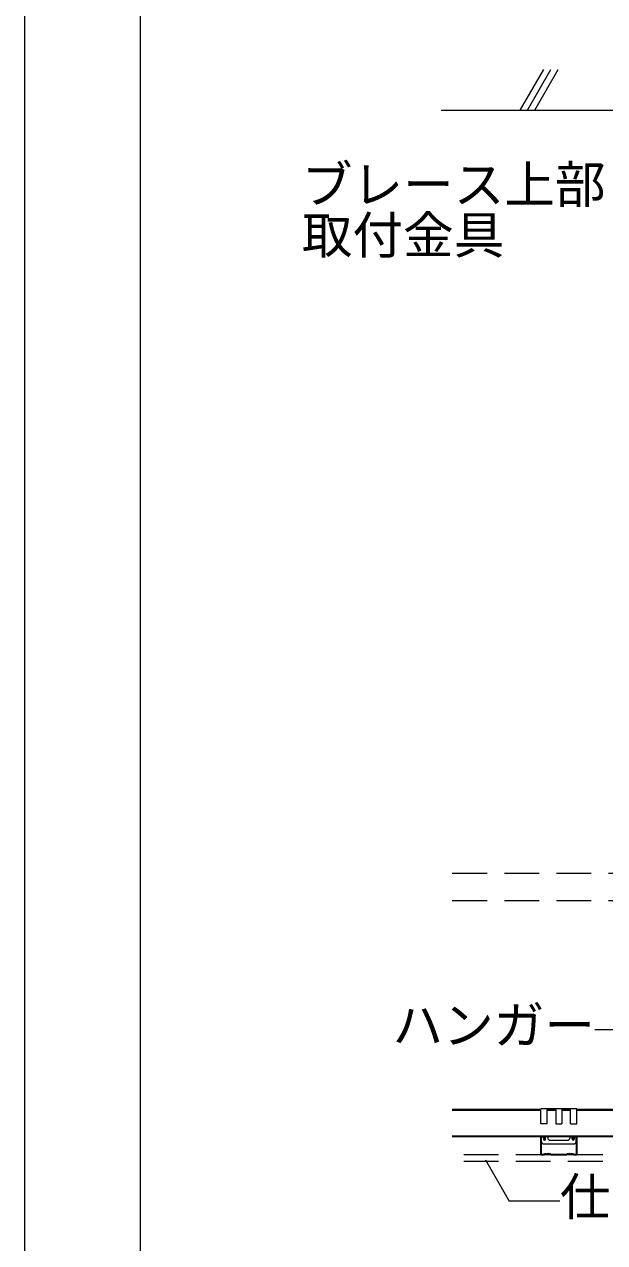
# Model space of a CAD drawing. Units: millimetres, scale not verified. Extents: x -7800 to 7800, y -5387 to 5300.
# Drawn here: x -7800 to -6998, y -3960 to -2276 of the extents above; entities that cross this region are included whole.
import ezdxf
from ezdxf.enums import TextEntityAlignment as Align

# ---------------------------------------------------------------- set-up
doc = ezdxf.new("R2010")
doc.units = ezdxf.units.MM
doc.header["$LTSCALE"] = 40
doc.linetypes.add('DASHED1', pattern=[1.8, 1.2, -0.6])
for name, color, linetype, lineweight in [('7-2_野縁受け', 3, 'Continuous', 18), ('7-3_野縁', 2, 'Continuous', 25), ('7-4_ブレース・補強材', 4, 'Continuous', 9), ('7-6_文字', 7, 'Continuous', 18), ('7-9_躯体他', 4, 'Continuous', 9), ('7-A_クリップ', 7, 'Continuous', 18), ('7-D_パネル', 4, 'DASHED1', 9), ('F-3_野縁', 3, 'Continuous', 18)]:
    doc.layers.add(name, color=color, linetype=linetype, lineweight=lineweight)
doc.styles.add('ＭＳ ゴシック', font='')
doc.styles.get('ＭＳ ゴシック').set_extended_font_data('MS Gothic')

msp = doc.modelspace()

# ---------------------------------------------------------------- linework, layer by layer
at = {"layer": '7-2_野縁受け'}
for p, q in [((-7208.38, -3775.14), (-7086.08, -3775.14)), ((-7208.38, -3776.34), (-7086.08, -3776.34)), ((-7077.08, -3776.34), (-7065.08, -3776.34)), ((-7057.08, -3776.34), (-7045.08, -3776.34)), ((-7036.08, -3775.14), (-6930.23, -3775.14)), ((-7036.08, -3776.34), (-6930.23, -3776.34)), ((-7208.38, -3811.94), (-6930.23, -3811.94)), ((-7208.38, -3813.14), (-6930.23, -3813.14))]:
    msp.add_line(p, q, dxfattribs=at)
at = {"layer": '7-3_野縁'}
for p, q in [((-7086.08, -3814.14), (-7086.08, -3837.1)), ((-7085.58, -3837.12), (-7085.58, -3814.14)), ((-7082.08, -3813.14), (-7085.08, -3813.14)), ((-7082.08, -3813.64), (-7085.08, -3813.64)), ((-7081.58, -3816.14), (-7081.58, -3814.14)), ((-7081.58, -3816.14), (-7081.08, -3816.14)), ((-7081.08, -3816.14), (-7081.08, -3814.14)), ((-7041.08, -3816.14), (-7041.08, -3814.14)), ((-7040.58, -3816.14), (-7041.08, -3816.14)), ((-7040.58, -3816.14), (-7040.58, -3814.14)), ((-7040.08, -3813.14), (-7037.08, -3813.14)), ((-7040.08, -3813.64), (-7037.08, -3813.64)), ((-7036.58, -3837.12), (-7036.58, -3814.14)), ((-7036.08, -3814.14), (-7036.08, -3837.1)), ((-7085.08, -3837.64), (-7081.49, -3837.64)), ((-7085.08, -3837.64), (-7081.49, -3837.64)), ((-7081.49, -3838.14), (-7085.08, -3838.14)), ((-7081.49, -3838.14), (-7085.08, -3838.14)), ((-7080.43, -3836.79), (-7081.14, -3837.5)), ((-7081.14, -3837.5), (-7080.43, -3836.79)), ((-7080.08, -3837.14), (-7080.79, -3837.85)), ((-7080.08, -3837.14), (-7080.79, -3837.85)), ((-7073.08, -3837.14), (-7072.37, -3837.85)), ((-7072.73, -3836.79), (-7072.02, -3837.5)), ((-7071.67, -3837.64), (-7061.08, -3837.64)), ((-7071.67, -3838.14), (-7061.08, -3838.14)), ((-7050.49, -3837.64), (-7061.08, -3837.64)), ((-7050.49, -3838.14), (-7061.08, -3838.14)), ((-7049.43, -3836.79), (-7050.14, -3837.5)), ((-7049.08, -3837.14), (-7049.78, -3837.85)), ((-7042.08, -3837.14), (-7041.37, -3837.85)), ((-7042.08, -3837.14), (-7041.37, -3837.85)), ((-7041.72, -3836.79), (-7041.02, -3837.5)), ((-7041.02, -3837.5), (-7041.72, -3836.79)), ((-7037.08, -3837.64), (-7040.66, -3837.64)), ((-7037.08, -3837.64), (-7040.66, -3837.64)), ((-7040.66, -3838.14), (-7037.08, -3838.14)), ((-7040.66, -3838.14), (-7037.08, -3838.14))]:
    msp.add_line(p, q, dxfattribs=at)
for centre, radius, start, end in [((-7085.08, -3814.14), 1, 90.00299, 180.00299), ((-7085.08, -3814.14), 0.5, 90.00299, 180.00299), ((-7082.08, -3814.14), 1, 0.00299, 90.00299), ((-7082.08, -3814.14), 0.5, 0.00299, 90.00299), ((-7040.08, -3814.14), 1, 89.99699, 179.99699), ((-7040.08, -3814.14), 0.5, 89.99699, 179.99699), ((-7037.08, -3814.14), 1, 359.99699, 89.99699), ((-7037.08, -3814.14), 0.5, 359.99699, 89.99699), ((-7085.08, -3837.14), 1, 177.476, 270), ((-7085.08, -3837.14), 1, 177.476, 270), ((-7085.08, -3837.14), 0.5, 177.476, 270), ((-7085.08, -3837.14), 0.5, 177.476, 270), ((-7081.49, -3837.14), 0.5, 270, 314.99998), ((-7081.49, -3837.14), 0.5, 269.99998, 314.99998), ((-7081.49, -3837.14), 1, 270, 314.99998), ((-7081.49, -3837.14), 1, 270, 315), ((-7080.08, -3837.14), 0.5, 46.39717, 135), ((-7078.83, -3835.83), 1.81, 226.39717, 313.60281), ((-7078.83, -3835.83), 1.31, 226.39717, 313.60281), ((-7077.58, -3837.14), 0.5, 36.86989, 133.60281), ((-7076.58, -3836.39), 1.25, 216.86989, 323.1301), ((-7076.58, -3836.39), 0.75, 216.86989, 323.1301), ((-7075.58, -3837.14), 0.5, 46.39717, 143.1301), ((-7075.58, -3837.14), 0.5, 36.86989, 143.1301), ((-7074.33, -3835.83), 1.81, 226.39717, 313.60281), ((-7074.33, -3835.83), 1.31, 226.39717, 313.60281), ((-7073.08, -3837.14), 0.5, 44.99998, 133.60281), ((-7071.67, -3837.14), 1, 225, 270), ((-7071.67, -3837.14), 0.5, 225, 270), ((-7050.49, -3837.14), 0.5, 270, 315), ((-7050.49, -3837.14), 1, 270, 315), ((-7049.08, -3837.14), 0.5, 46.39719, 135.00002), ((-7047.83, -3835.83), 1.81, 226.39719, 313.60283), ((-7047.83, -3835.83), 1.31, 226.39719, 313.60283), ((-7046.58, -3837.14), 0.5, 36.8699, 143.13011), ((-7046.58, -3837.14), 0.5, 36.8699, 133.60283), ((-7045.58, -3836.39), 1.25, 216.8699, 323.13011), ((-7045.58, -3836.39), 0.75, 216.8699, 323.13011), ((-7044.58, -3837.14), 0.5, 46.39719, 143.13011), ((-7043.33, -3835.83), 1.81, 226.39719, 313.60283), ((-7043.33, -3835.83), 1.31, 226.39719, 313.60283), ((-7042.08, -3837.14), 0.5, 45, 133.60283), ((-7040.66, -3837.14), 1, 225.00002, 270), ((-7040.66, -3837.14), 1, 225, 270), ((-7040.66, -3837.14), 0.5, 225.00002, 270), ((-7040.66, -3837.14), 0.5, 225, 270), ((-7037.08, -3837.14), 1, 269.99997, 2.524), ((-7037.08, -3837.14), 1, 270, 2.524), ((-7037.08, -3837.14), 0.5, 269.99997, 2.524), ((-7037.08, -3837.14), 0.5, 270, 2.524)]:
    msp.add_arc(centre, radius, start, end, dxfattribs=at)
at = {"layer": '7-4_ブレース・補強材', "linetype": 'DASHED1'}
for p, q in [((-7208.38, -3448.89), (-4912.47, -3448.89)), ((-7208.38, -3486.89), (-4912.47, -3486.89))]:
    msp.add_line(p, q, dxfattribs=at)
at = {"layer": '7-6_文字'}
for p, q in [((-7011.1, -3665.08), (-6966.93, -3665.08)), ((-7162.68, -3845.29), (-7129.83, -3902.19)), ((-7059.75, -3902.19), (-7129.83, -3902.19))]:
    msp.add_line(p, q, dxfattribs=at)
at = {"layer": '7-9_躯体他'}
for p, q in [((-7114.49, -2394.44), (-7082.05, -2338.24)), ((-7104.49, -2394.44), (-7072.05, -2338.24)), ((-7094.49, -2394.44), (-7062.05, -2338.24)), ((-7223.98, -2394.44), (-4912.47, -2394.44))]:
    msp.add_line(p, q, dxfattribs=at)
at = {"layer": '7-A_クリップ'}
for p, q in [((-7086.08, -3795.41), (-7086.08, -3774.74)), ((-7036.08, -3774.74), (-7086.08, -3774.74)), ((-7077.08, -3795.41), (-7077.08, -3774.74)), ((-7077.08, -3775.14), (-7065.08, -3775.14)), ((-7065.08, -3775.14), (-7065.08, -3795.41)), ((-7057.08, -3775.14), (-7045.08, -3775.14)), ((-7057.08, -3775.14), (-7057.08, -3795.41)), ((-7045.08, -3795.41), (-7045.08, -3774.74)), ((-7036.08, -3795.41), (-7036.08, -3774.74)), ((-7077.08, -3795.41), (-7086.08, -3795.41)), ((-7065.08, -3795.41), (-7057.08, -3795.41)), ((-7045.08, -3795.41), (-7036.08, -3795.41)), ((-7083.13, -3813.64), (-7085.03, -3813.64)), ((-7085.03, -3820.24), (-7085.03, -3813.64)), ((-7082.13, -3814.64), (-7082.13, -3816.64)), ((-7079.33, -3816.64), (-7079.33, -3813.14)), ((-7076.33, -3813.14), (-7076.33, -3815.29)), ((-7073.58, -3818.04), (-7048.58, -3818.04)), ((-7045.83, -3813.14), (-7045.83, -3815.29)), ((-7042.83, -3816.64), (-7042.83, -3813.14)), ((-7040.03, -3814.64), (-7040.03, -3816.64)), ((-7039.03, -3813.64), (-7037.13, -3813.64)), ((-7037.13, -3820.24), (-7037.13, -3813.64)), ((-7082.03, -3823.24), (-7040.13, -3823.24))]:
    msp.add_line(p, q, dxfattribs=at)
for centre, radius, start, end in [((-7082.03, -3820.24), 3, 180, 270), ((-7083.13, -3814.64), 1, 0, 90), ((-7080.73, -3816.64), 1.4, 180, 0), ((-7073.58, -3815.29), 2.75, 180, 270), ((-7048.58, -3815.29), 2.75, 270, 0), ((-7041.43, -3816.64), 1.4, 180, 0), ((-7040.13, -3820.24), 3, 270, 0), ((-7039.03, -3814.64), 1, 90, 180)]:
    msp.add_arc(centre, radius, start, end, dxfattribs=at)
at = {"layer": '7-D_パネル'}
for p, q in [((-4912.47, -3838.14), (-7208.38, -3838.14)), ((-4912.47, -3847.64), (-7208.38, -3847.64))]:
    msp.add_line(p, q, dxfattribs=at)
at = {"layer": 'F-3_野縁'}
for p, q in [((-7800, 5300), (-7800, -5300)), ((-7640, 1820), (-7640, -4500))]:
    msp.add_line(p, q, dxfattribs=at)

# ---------------------------------------------------------------- texts
at = {"layer": '7-6_文字', "style": 'ＭＳ ゴシック'}
for s, p in [('ブレース上部', (-7416.43, -2538.33)), ('取付金具\u3000\u3000', (-7416.43, -2608.33)), ('ハンガー', (-7291.1, -3700.08)), ('仕上げ材', (-7059.75, -3937.19))]:
    msp.add_text(s, height=51.32, dxfattribs=at).set_placement(p, align=Align.BOTTOM_LEFT)

doc.saveas('drawing.dxf')
